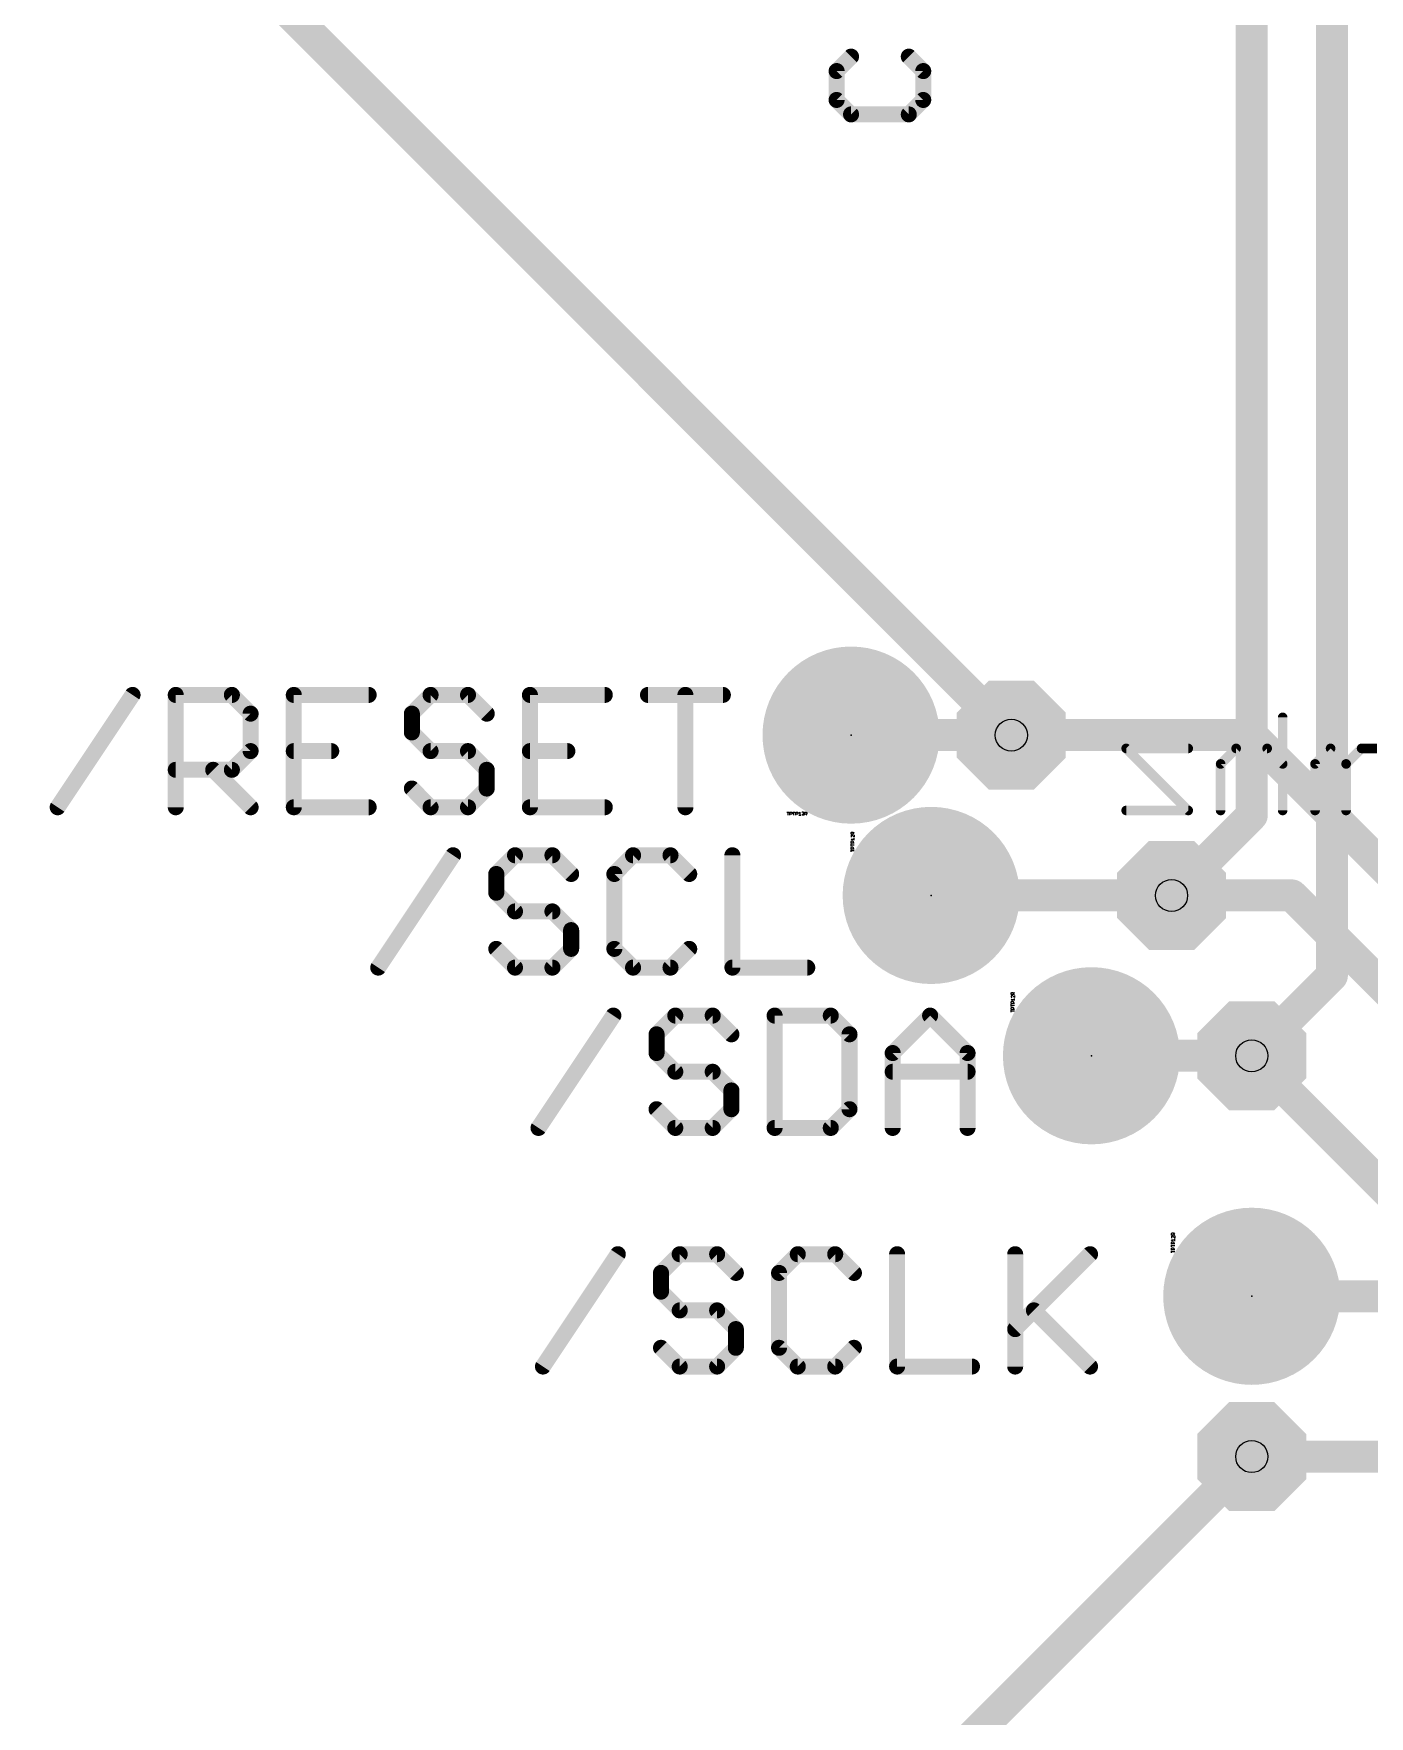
# Model space of a CAD drawing. Extents: x -0.1 to 85.2, y -25.2 to 58.4.
# Drawn here: x 22.1 to 32.68, y 9.37 to 22.7 of the extents above; entities that cross this region are included whole.
import ezdxf

# ---------------------------------------------------------------- set-up
doc = ezdxf.new("R2010")
doc.units = 0
for name, color, linetype in [('1', 22, 'CONTINUOUS'), ('16', 175, 'CONTINUOUS'), ('18', 82, 'CONTINUOUS'), ('23', 7, 'CONTINUOUS'), ('25', 253, 'CONTINUOUS'), ('26', 253, 'CONTINUOUS'), ('27', 253, 'CONTINUOUS'), ('28', 253, 'CONTINUOUS'), ('29', 253, 'CONTINUOUS'), ('30', 253, 'CONTINUOUS'), ('44', 253, 'CONTINUOUS')]:
    doc.layers.add(name, color=color, linetype=linetype)

# ---------------------------------------------------------------- blocks, each defined once
blk = doc.blocks.new('PIE')
at = {"const_width": 0.5}
blk.add_lwpolyline([(0, -0.25, 1), (0, 0.25, 1), (0, -0.25)], format="xyb", dxfattribs=at)
blk = doc.blocks.new('OCTAGONV')
at = {"const_width": 0.5}
blk.add_lwpolyline([(-0.25, -0.1036), (-0.25, 0.1036), (-0.1036, 0.25), (0.1036, 0.25), (0.25, 0.1036), (0.25, -0.1036), (0.1036, -0.25), (-0.1036, -0.25), (-0.25, -0.1036), (-0.25, 0.1036)], dxfattribs=at)

msp = doc.modelspace()

# ---------------------------------------------------------------- linework, layer by layer
at = {"layer": '1', "const_width": 0.254}
for points in [[(28.575, 17.145), (29.845, 17.145)], [(29.845, 17.145), (31.75, 17.145)], [(31.75, 17.145), (33.655, 15.24)], [(29.21, 15.875), (31.115, 15.875)], [(31.115, 15.875), (32.0675, 15.875)], [(32.0675, 15.875), (33.4963, 14.4463)], [(30.48, 14.605), (31.75, 14.605)], [(31.75, 14.605), (32.8612, 13.4938)], [(31.75, 12.7), (33.9725, 12.7)], [(31.75, 11.43), (36.195, 11.43)]]:
    msp.add_lwpolyline(points, dxfattribs=at)
at = {"layer": '1', "const_width": 0.127}
for points in [[(28.575, 17.2085, 1), (28.575, 17.0815)], [(29.845, 17.2085, 1), (29.845, 17.0815)], [(29.845, 17.0815, 1), (29.845, 17.2085)], [(31.7949, 17.1899, 1), (31.7051, 17.1001)], [(31.75, 17.0815, 1), (31.75, 17.2085)], [(29.21, 15.9385, 1), (29.21, 15.8115)], [(31.115, 15.9385, 1), (31.115, 15.8115)], [(31.115, 15.8115, 1), (31.115, 15.9385)], [(32.1124, 15.9199, 1), (32.0226, 15.8301)], [(32.0675, 15.8115, 1), (32.0675, 15.9385)], [(30.48, 14.6685, 1), (30.48, 14.5415)], [(31.7949, 14.6499, 1), (31.7051, 14.5601)], [(31.75, 14.5415, 1), (31.75, 14.6685)], [(31.75, 12.7635, 1), (31.75, 12.6365)], [(31.75, 11.4935, 1), (31.75, 11.3665)]]:
    msp.add_lwpolyline(points, format="xyb", dxfattribs=at)
at = {"layer": '16', "const_width": 0.254}
for points in [[(22.225, 24.765), (29.845, 17.145)], [(32.385, 23.495), (32.385, 15.24)], [(31.75, 22.86), (31.75, 16.51)], [(31.75, 16.51), (31.115, 15.875)], [(32.385, 15.24), (31.75, 14.605)], [(27.1463, 6.8262), (31.75, 11.43)]]:
    msp.add_lwpolyline(points, dxfattribs=at)
at = {"layer": '16', "const_width": 0.127}
for points in [[(29.8001, 17.1001, 1), (29.8899, 17.1899)], [(31.6865, 16.51, 1), (31.8135, 16.51)], [(31.7949, 16.4651, 1), (31.7051, 16.5549)], [(31.0701, 15.9199, 1), (31.1599, 15.8301)], [(32.4299, 15.1951, 1), (32.3401, 15.2849)], [(32.3215, 15.24, 1), (32.4485, 15.24)], [(31.7051, 14.6499, 1), (31.7949, 14.5601)], [(31.7949, 11.3851, 1), (31.7051, 11.4749)]]:
    msp.add_lwpolyline(points, format="xyb", dxfattribs=at)
at = {"layer": '23'}
for p in [(28.575, 17.145), (29.21, 15.875), (30.48, 14.605), (31.75, 12.7)]:
    msp.add_point(p, dxfattribs=at)
at = {"layer": '25', "const_width": 0.127}
for points in [[(22.2885, 16.5735), (22.8817, 17.4633)], [(23.224, 16.5735), (23.224, 17.4633)], [(23.224, 17.4633), (23.6689, 17.4633)], [(23.6689, 17.4633), (23.8172, 17.315)], [(24.7527, 17.4633), (24.1595, 17.4633)], [(24.1595, 17.4633), (24.1595, 16.5735)], [(25.2433, 17.4633), (25.0951, 17.315)], [(25.5399, 17.4633), (25.2433, 17.4633)], [(25.6882, 17.315), (25.5399, 17.4633)], [(26.6237, 17.4633), (26.0306, 17.4633)], [(26.0306, 17.4633), (26.0306, 16.5735)], [(26.9661, 17.4633), (27.5593, 17.4633)], [(27.2627, 16.5735), (27.2627, 17.4633)], [(23.8172, 17.315), (23.8172, 17.0184)], [(25.0951, 17.315), (25.0951, 17.1667)], [(25.0951, 17.1667), (25.2433, 17.0184)], [(23.8172, 17.0184), (23.6689, 16.8701)], [(24.1595, 17.0184), (24.4561, 17.0184)], [(25.2433, 17.0184), (25.5399, 17.0184)], [(25.5399, 17.0184), (25.6882, 16.8701)], [(26.0306, 17.0184), (26.3272, 17.0184)], [(23.6689, 16.8701), (23.224, 16.8701)], [(23.5206, 16.8701), (23.8172, 16.5735)], [(25.6882, 16.8701), (25.6882, 16.7218)], [(25.2433, 16.5735), (25.0951, 16.7218)], [(25.6882, 16.7218), (25.5399, 16.5735)], [(24.1595, 16.5735), (24.7527, 16.5735)], [(25.5399, 16.5735), (25.2433, 16.5735)], [(26.0306, 16.5735), (26.6237, 16.5735)], [(24.8285, 15.3035), (25.4217, 16.1933)], [(25.9123, 16.1933), (25.764, 16.045)], [(26.2089, 16.1933), (25.9123, 16.1933)], [(26.3572, 16.045), (26.2089, 16.1933)], [(26.8478, 16.1933), (26.6995, 16.045)], [(27.1444, 16.1933), (26.8478, 16.1933)], [(27.2927, 16.045), (27.1444, 16.1933)], [(27.6351, 16.1933), (27.6351, 15.3035)], [(25.764, 16.045), (25.764, 15.8967)], [(26.6995, 16.045), (26.6995, 15.4518)], [(25.764, 15.8967), (25.9123, 15.7484)], [(25.9123, 15.7484), (26.2089, 15.7484)], [(26.2089, 15.7484), (26.3572, 15.6001)], [(26.3572, 15.6001), (26.3572, 15.4518)], [(25.9123, 15.3035), (25.764, 15.4518)], [(26.3572, 15.4518), (26.2089, 15.3035)], [(26.6995, 15.4518), (26.8478, 15.3035)], [(27.1444, 15.3035), (27.2927, 15.4518)], [(26.2089, 15.3035), (25.9123, 15.3035)], [(26.8478, 15.3035), (27.1444, 15.3035)], [(27.6351, 15.3035), (28.2282, 15.3035)], [(26.0985, 14.0335), (26.6917, 14.9233)], [(27.1823, 14.9233), (27.034, 14.775)], [(27.4789, 14.9233), (27.1823, 14.9233)], [(27.6272, 14.775), (27.4789, 14.9233)], [(27.9695, 14.9233), (27.9695, 14.0335)], [(28.4144, 14.9233), (27.9695, 14.9233)], [(28.5627, 14.775), (28.4144, 14.9233)], [(28.9051, 14.6267), (29.2016, 14.9233)], [(29.2016, 14.9233), (29.4982, 14.6267)], [(27.034, 14.775), (27.034, 14.6267)], [(28.5627, 14.1818), (28.5627, 14.775)], [(27.034, 14.6267), (27.1823, 14.4784)], [(28.9051, 14.0335), (28.9051, 14.6267)], [(29.4982, 14.6267), (29.4982, 14.0335)], [(27.1823, 14.4784), (27.4789, 14.4784)], [(27.4789, 14.4784), (27.6272, 14.3301)], [(28.9051, 14.4784), (29.4982, 14.4784)], [(27.6272, 14.3301), (27.6272, 14.1818)], [(27.1823, 14.0335), (27.034, 14.1818)], [(27.6272, 14.1818), (27.4789, 14.0335)], [(28.4144, 14.0335), (28.5627, 14.1818)], [(27.4789, 14.0335), (27.1823, 14.0335)], [(27.9695, 14.0335), (28.4144, 14.0335)], [(26.1336, 12.1435), (26.7268, 13.0333)], [(27.2174, 13.0333), (27.0691, 12.885)], [(27.514, 13.0333), (27.2174, 13.0333)], [(27.6623, 12.885), (27.514, 13.0333)], [(28.1529, 13.0333), (28.0046, 12.885)], [(28.4495, 13.0333), (28.1529, 13.0333)], [(28.5978, 12.885), (28.4495, 13.0333)], [(28.9402, 13.0333), (28.9402, 12.1435)], [(29.8757, 13.0333), (29.8757, 12.1435)], [(29.8757, 12.4401), (30.4688, 13.0333)], [(27.0691, 12.885), (27.0691, 12.7367)], [(28.0046, 12.885), (28.0046, 12.2918)], [(27.0691, 12.7367), (27.2174, 12.5884)], [(27.2174, 12.5884), (27.514, 12.5884)], [(27.514, 12.5884), (27.6623, 12.4401)], [(30.024, 12.5884), (30.4688, 12.1435)], [(27.6623, 12.4401), (27.6623, 12.2918)], [(27.2174, 12.1435), (27.0691, 12.2918)], [(27.6623, 12.2918), (27.514, 12.1435)], [(28.0046, 12.2918), (28.1529, 12.1435)], [(28.4495, 12.1435), (28.5978, 12.2918)], [(27.514, 12.1435), (27.2174, 12.1435)], [(28.1529, 12.1435), (28.4495, 12.1435)], [(28.9402, 12.1435), (29.5333, 12.1435)]]:
    msp.add_lwpolyline(points, dxfattribs=at)
at = {"layer": '25', "const_width": 0.0635}
for points in [[(22.9081, 17.4456, 1), (22.8553, 17.4809)], [(23.2558, 17.4633, 1), (23.1923, 17.4633)], [(23.224, 17.495, 1), (23.224, 17.4315)], [(23.6913, 17.4857, 1), (23.6464, 17.4408)], [(23.6689, 17.4315, 1), (23.6689, 17.495)], [(24.1595, 17.495, 1), (24.1595, 17.4315)], [(24.1913, 17.4633, 1), (24.1278, 17.4633)], [(24.7527, 17.4315, 1), (24.7527, 17.495)], [(25.2433, 17.495, 1), (25.2433, 17.4315)], [(25.2658, 17.4408, 1), (25.2209, 17.4857)], [(25.5624, 17.4857, 1), (25.5175, 17.4408)], [(25.5399, 17.4315, 1), (25.5399, 17.495)], [(26.0623, 17.4633, 1), (25.9988, 17.4633)], [(26.0306, 17.495, 1), (26.0306, 17.4315)], [(26.6237, 17.4315, 1), (26.6237, 17.495)], [(26.9661, 17.495, 1), (26.9661, 17.4315)], [(27.2944, 17.4633, 1), (27.2309, 17.4633)], [(27.5593, 17.4315, 1), (27.5593, 17.495)], [(23.8489, 17.315, 1), (23.7854, 17.315)], [(23.7947, 17.2925, 1), (23.8396, 17.3374)], [(25.1268, 17.315, 1), (25.0633, 17.315)], [(25.0726, 17.3374, 1), (25.1175, 17.2925)], [(25.6658, 17.2925, 1), (25.7107, 17.3374)], [(25.1175, 17.1891, 1), (25.0726, 17.1442)], [(25.0633, 17.1667, 1), (25.1268, 17.1667)], [(23.8396, 16.9959, 1), (23.7947, 17.0408)], [(24.1595, 17.0501, 1), (24.1595, 16.9866)], [(24.4561, 16.9866, 1), (24.4561, 17.0501)], [(25.2433, 17.0501, 1), (25.2433, 16.9866)], [(25.2209, 16.9959, 1), (25.2658, 17.0408)], [(25.5624, 17.0408, 1), (25.5175, 16.9959)], [(25.5399, 16.9866, 1), (25.5399, 17.0501)], [(26.0306, 17.0501, 1), (26.0306, 16.9866)], [(26.3272, 16.9866, 1), (26.3272, 17.0501)], [(23.224, 16.9018, 1), (23.224, 16.8383)], [(23.5431, 16.8925, 1), (23.4982, 16.8476)], [(23.6689, 16.8383, 1), (23.6689, 16.9018)], [(23.7854, 17.0184, 1), (23.8489, 17.0184)], [(25.72, 16.8701, 1), (25.6565, 16.8701)], [(23.6464, 16.8925, 1), (23.6913, 16.8476)], [(25.6658, 16.8476, 1), (25.7107, 16.8925)], [(25.1175, 16.7442, 1), (25.0726, 16.6993)], [(25.6565, 16.7218, 1), (25.72, 16.7218)], [(25.7107, 16.6993, 1), (25.6658, 16.7442)], [(22.2621, 16.5911, 1), (22.3149, 16.5559)], [(23.1923, 16.5735, 1), (23.2558, 16.5735)], [(23.7947, 16.551, 1), (23.8396, 16.596)], [(24.1595, 16.6052, 1), (24.1595, 16.5418)], [(24.1278, 16.5735, 1), (24.1913, 16.5735)], [(24.7527, 16.5418, 1), (24.7527, 16.6052)], [(25.2433, 16.6052, 1), (25.2433, 16.5418)], [(25.2209, 16.551, 1), (25.2658, 16.596)], [(25.5175, 16.596, 1), (25.5624, 16.551)], [(25.5399, 16.5418, 1), (25.5399, 16.6052)], [(25.9988, 16.5735, 1), (26.0623, 16.5735)], [(26.0306, 16.6052, 1), (26.0306, 16.5418)], [(26.6237, 16.5418, 1), (26.6237, 16.6052)], [(27.2309, 16.5735, 1), (27.2944, 16.5735)], [(25.4481, 16.1756, 1), (25.3953, 16.2109)], [(25.9123, 16.225, 1), (25.9123, 16.1615)], [(25.9348, 16.1708, 1), (25.8899, 16.2157)], [(26.2313, 16.2157, 1), (26.1864, 16.1708)], [(26.2089, 16.1615, 1), (26.2089, 16.225)], [(26.8478, 16.225, 1), (26.8478, 16.1615)], [(26.8703, 16.1708, 1), (26.8254, 16.2157)], [(27.1669, 16.2157, 1), (27.122, 16.1708)], [(27.1444, 16.1615, 1), (27.1444, 16.225)], [(27.6668, 16.1933, 1), (27.6033, 16.1933)], [(25.7958, 16.045, 1), (25.7323, 16.045)], [(25.7416, 16.0674, 1), (25.7865, 16.0225)], [(26.3347, 16.0225, 1), (26.3796, 16.0674)], [(26.7313, 16.045, 1), (26.6678, 16.045)], [(26.6771, 16.0674, 1), (26.722, 16.0225)], [(27.2703, 16.0225, 1), (27.3152, 16.0674)], [(25.7323, 15.8967, 1), (25.7958, 15.8967)], [(25.7865, 15.9191, 1), (25.7416, 15.8742)], [(25.9123, 15.7801, 1), (25.9123, 15.7166)], [(25.8899, 15.7259, 1), (25.9348, 15.7708)], [(26.2313, 15.7708, 1), (26.1864, 15.7259)], [(26.2089, 15.7166, 1), (26.2089, 15.7801)], [(26.3889, 15.6001, 1), (26.3254, 15.6001)], [(26.3347, 15.5776, 1), (26.3796, 15.6225)], [(25.7865, 15.4742, 1), (25.7416, 15.4293)], [(26.3254, 15.4518, 1), (26.3889, 15.4518)], [(26.3796, 15.4293, 1), (26.3347, 15.4742)], [(26.722, 15.4742, 1), (26.6771, 15.4293)], [(26.6678, 15.4518, 1), (26.7313, 15.4518)], [(27.3152, 15.4293, 1), (27.2703, 15.4742)], [(24.8021, 15.3211, 1), (24.8549, 15.2859)], [(25.9123, 15.3353, 1), (25.9123, 15.2718)], [(25.8899, 15.281, 1), (25.9348, 15.326)], [(26.1864, 15.326, 1), (26.2313, 15.281)], [(26.2089, 15.2718, 1), (26.2089, 15.3353)], [(26.8478, 15.3353, 1), (26.8478, 15.2718)], [(26.8254, 15.281, 1), (26.8703, 15.326)], [(27.122, 15.326, 1), (27.1669, 15.281)], [(27.1444, 15.2718, 1), (27.1444, 15.3353)], [(27.6351, 15.3353, 1), (27.6351, 15.2718)], [(27.6033, 15.3035, 1), (27.6668, 15.3035)], [(28.2282, 15.2718, 1), (28.2282, 15.3353)], [(26.7181, 14.9056, 1), (26.6653, 14.9409)], [(27.1823, 14.955, 1), (27.1823, 14.8915)], [(27.2048, 14.9008, 1), (27.1599, 14.9457)], [(27.5013, 14.9457, 1), (27.4564, 14.9008)], [(27.4789, 14.8915, 1), (27.4789, 14.955)], [(28.0013, 14.9233, 1), (27.9378, 14.9233)], [(27.9695, 14.955, 1), (27.9695, 14.8915)], [(28.4369, 14.9457, 1), (28.392, 14.9008)], [(28.4144, 14.8915, 1), (28.4144, 14.955)], [(29.2241, 14.9457, 1), (29.1792, 14.9008)], [(29.2241, 14.9008, 1), (29.1792, 14.9457)], [(27.0658, 14.775, 1), (27.0023, 14.775)], [(27.0116, 14.7974, 1), (27.0565, 14.7525)], [(27.6047, 14.7525, 1), (27.6496, 14.7974)], [(28.5945, 14.775, 1), (28.531, 14.775)], [(28.5403, 14.7525, 1), (28.5852, 14.7974)], [(27.0565, 14.6491, 1), (27.0116, 14.6042)], [(28.9368, 14.6267, 1), (28.8733, 14.6267)], [(28.8826, 14.6491, 1), (28.9275, 14.6042)], [(29.53, 14.6267, 1), (29.4665, 14.6267)], [(29.4758, 14.6042, 1), (29.5207, 14.6491)], [(27.0023, 14.6267, 1), (27.0658, 14.6267)], [(27.1823, 14.5101, 1), (27.1823, 14.4466)], [(27.1599, 14.4559, 1), (27.2048, 14.5008)], [(27.5013, 14.5008, 1), (27.4564, 14.4559)], [(27.4789, 14.4466, 1), (27.4789, 14.5101)], [(28.9051, 14.5101, 1), (28.9051, 14.4466)], [(29.4982, 14.4466, 1), (29.4982, 14.5101)], [(27.6589, 14.3301, 1), (27.5954, 14.3301)], [(27.6047, 14.3076, 1), (27.6496, 14.3525)], [(27.0565, 14.2042, 1), (27.0116, 14.1593)], [(27.5954, 14.1818, 1), (27.6589, 14.1818)], [(27.6496, 14.1593, 1), (27.6047, 14.2042)], [(28.531, 14.1818, 1), (28.5945, 14.1818)], [(28.5852, 14.1593, 1), (28.5403, 14.2042)], [(26.0721, 14.0511, 1), (26.1249, 14.0159)], [(27.1823, 14.0653, 1), (27.1823, 14.0017)], [(27.1599, 14.011, 1), (27.2048, 14.056)], [(27.4564, 14.056, 1), (27.5013, 14.011)], [(27.4789, 14.0017, 1), (27.4789, 14.0653)], [(27.9695, 14.0653, 1), (27.9695, 14.0017)], [(27.9378, 14.0335, 1), (28.0013, 14.0335)], [(28.392, 14.056, 1), (28.4369, 14.011)], [(28.4144, 14.0017, 1), (28.4144, 14.0653)], [(28.8733, 14.0335, 1), (28.9368, 14.0335)], [(29.4665, 14.0335, 1), (29.53, 14.0335)], [(26.7532, 13.0156, 1), (26.7004, 13.0509)], [(27.2174, 13.065, 1), (27.2174, 13.0015)], [(27.2399, 13.0108, 1), (27.195, 13.0557)], [(27.5364, 13.0557, 1), (27.4915, 13.0108)], [(27.514, 13.0015, 1), (27.514, 13.065)], [(28.1529, 13.065, 1), (28.1529, 13.0015)], [(28.1754, 13.0108, 1), (28.1305, 13.0557)], [(28.472, 13.0557, 1), (28.4271, 13.0108)], [(28.4495, 13.0015, 1), (28.4495, 13.065)], [(28.9719, 13.0333, 1), (28.9084, 13.0333)], [(29.9074, 13.0333, 1), (29.8439, 13.0333)], [(30.4913, 13.0108, 1), (30.4464, 13.0557)], [(27.1009, 12.885, 1), (27.0374, 12.885)], [(27.0467, 12.9074, 1), (27.0916, 12.8625)], [(27.6398, 12.8625, 1), (27.6847, 12.9074)], [(28.0364, 12.885, 1), (27.9729, 12.885)], [(27.9822, 12.9074, 1), (28.0271, 12.8625)], [(28.5754, 12.8625, 1), (28.6203, 12.9074)], [(27.0916, 12.7591, 1), (27.0467, 12.7142)], [(27.0374, 12.7367, 1), (27.1009, 12.7367)], [(27.2174, 12.6201, 1), (27.2174, 12.5566)], [(27.195, 12.5659, 1), (27.2399, 12.6108)], [(27.5364, 12.6108, 1), (27.4915, 12.5659)], [(27.514, 12.5566, 1), (27.514, 12.6201)], [(30.0464, 12.6108, 1), (30.0015, 12.5659)], [(27.694, 12.4401, 1), (27.6305, 12.4401)], [(27.6398, 12.4176, 1), (27.6847, 12.4625)], [(29.8532, 12.4625, 1), (29.8981, 12.4176)], [(27.0916, 12.3142, 1), (27.0467, 12.2693)], [(27.6305, 12.2918, 1), (27.694, 12.2918)], [(27.6847, 12.2693, 1), (27.6398, 12.3142)], [(27.9729, 12.2918, 1), (28.0364, 12.2918)], [(28.0271, 12.3142, 1), (27.9822, 12.2693)], [(28.6203, 12.2693, 1), (28.5754, 12.3142)], [(26.1072, 12.1611, 1), (26.16, 12.1259)], [(27.2174, 12.1753, 1), (27.2174, 12.1118)], [(27.195, 12.121, 1), (27.2399, 12.166)], [(27.4915, 12.166, 1), (27.5364, 12.121)], [(27.514, 12.1118, 1), (27.514, 12.1753)], [(28.1529, 12.1753, 1), (28.1529, 12.1118)], [(28.1305, 12.121, 1), (28.1754, 12.166)], [(28.4271, 12.166, 1), (28.472, 12.121)], [(28.4495, 12.1118, 1), (28.4495, 12.1753)], [(28.9402, 12.1753, 1), (28.9402, 12.1118)], [(28.9084, 12.1435, 1), (28.9719, 12.1435)], [(29.5333, 12.1118, 1), (29.5333, 12.1753)], [(29.8439, 12.1435, 1), (29.9074, 12.1435)], [(30.4464, 12.121, 1), (30.4913, 12.166)]]:
    msp.add_lwpolyline(points, format="xyb", dxfattribs=at)
at = {"layer": '26', "const_width": 0.127}
for points in [[(28.4607, 22.4049), (28.5751, 22.5193)], [(29.0327, 22.5193), (29.1471, 22.4049)], [(28.4607, 22.1761), (28.4607, 22.4049)], [(29.1471, 22.4049), (29.1471, 22.1761)], [(28.5751, 22.0617), (28.4607, 22.1761)], [(29.1471, 22.1761), (29.0327, 22.0617)], [(29.0327, 22.0617), (28.5751, 22.0617)]]:
    msp.add_lwpolyline(points, dxfattribs=at)
at = {"layer": '26', "const_width": 0.0635}
for points in [[(28.5975, 22.4968, 1), (28.5526, 22.5417)], [(29.0551, 22.5417, 1), (29.0102, 22.4968)], [(28.4925, 22.4049, 1), (28.429, 22.4049)], [(28.4382, 22.4273, 1), (28.4832, 22.3824)], [(29.1788, 22.4049, 1), (29.1153, 22.4049)], [(29.1246, 22.3824, 1), (29.1695, 22.4273)], [(28.4832, 22.1985, 1), (28.4382, 22.1536)], [(28.429, 22.1761, 1), (28.4925, 22.1761)], [(29.1153, 22.1761, 1), (29.1788, 22.1761)], [(29.1695, 22.1536, 1), (29.1246, 22.1985)], [(28.5751, 22.0934, 1), (28.5751, 22.0299)], [(28.5526, 22.0392, 1), (28.5975, 22.0841)], [(29.0102, 22.0841, 1), (29.0551, 22.0392)], [(29.0327, 22.0299, 1), (29.0327, 22.0934)]]:
    msp.add_lwpolyline(points, format="xyb", dxfattribs=at)
at = {"layer": '27'}
for p, q in [((28.067, 16.5354), (28.0839, 16.5354)), ((28.0755, 16.51), (28.0755, 16.5354)), ((28.0904, 16.51), (28.0904, 16.5354)), ((28.0904, 16.5354), (28.1031, 16.5354)), ((28.1031, 16.5354), (28.1073, 16.5312)), ((28.1073, 16.5312), (28.1073, 16.5227)), ((28.1138, 16.5354), (28.1307, 16.5354)), ((28.1222, 16.51), (28.1222, 16.5354)), ((28.1372, 16.51), (28.1372, 16.5354)), ((28.1372, 16.5354), (28.1499, 16.5354)), ((28.1499, 16.5354), (28.1541, 16.5312)), ((28.1541, 16.5312), (28.1541, 16.5227)), ((28.1606, 16.5269), (28.169, 16.5354)), ((28.169, 16.5354), (28.169, 16.51)), ((28.1882, 16.5354), (28.1839, 16.5312)), ((28.1966, 16.5354), (28.1882, 16.5354)), ((28.2009, 16.5312), (28.1966, 16.5354)), ((28.2009, 16.5269), (28.2009, 16.5312)), ((28.2073, 16.51), (28.2073, 16.5354)), ((28.2073, 16.5354), (28.22, 16.5354)), ((28.22, 16.5354), (28.2243, 16.5312)), ((28.2243, 16.5312), (28.2243, 16.5227)), ((28.1031, 16.5185), (28.0904, 16.5185)), ((28.1073, 16.5227), (28.1031, 16.5185)), ((28.1499, 16.5185), (28.1372, 16.5185)), ((28.1541, 16.5227), (28.1499, 16.5185)), ((28.1606, 16.51), (28.1775, 16.51)), ((28.1839, 16.51), (28.2009, 16.5269)), ((28.2009, 16.51), (28.1839, 16.51)), ((28.22, 16.5185), (28.2073, 16.5185)), ((28.2158, 16.5185), (28.2243, 16.51)), ((28.2243, 16.5227), (28.22, 16.5185)), ((28.575, 16.3723), (28.5792, 16.3766)), ((28.575, 16.3596), (28.575, 16.3723)), ((28.6004, 16.3596), (28.575, 16.3596)), ((28.5792, 16.3532), (28.575, 16.3489)), ((28.575, 16.3489), (28.575, 16.3405)), ((28.575, 16.3405), (28.5792, 16.3362)), ((28.5835, 16.3128), (28.575, 16.3213)), ((28.575, 16.3213), (28.6004, 16.3213)), ((28.575, 16.3022), (28.5792, 16.3064)), ((28.575, 16.2894), (28.575, 16.3022)), ((28.6004, 16.2894), (28.575, 16.2894)), ((28.575, 16.2661), (28.575, 16.283)), ((28.6004, 16.2745), (28.575, 16.2745)), ((28.5792, 16.3766), (28.5877, 16.3766)), ((28.5835, 16.3532), (28.5792, 16.3532)), ((28.5792, 16.3064), (28.5877, 16.3064)), ((28.6004, 16.3362), (28.5835, 16.3532)), ((28.5877, 16.3766), (28.5919, 16.3723)), ((28.5877, 16.3064), (28.5919, 16.3022)), ((28.5919, 16.3681), (28.6004, 16.3766)), ((28.5919, 16.3723), (28.5919, 16.3596)), ((28.5919, 16.3022), (28.5919, 16.2894)), ((28.6004, 16.3532), (28.6004, 16.3362)), ((28.6004, 16.3128), (28.6004, 16.3298)), ((28.575, 16.2554), (28.5792, 16.2596)), ((28.575, 16.2427), (28.575, 16.2554)), ((28.6004, 16.2427), (28.575, 16.2427)), ((28.575, 16.2193), (28.575, 16.2362)), ((28.6004, 16.2278), (28.575, 16.2278)), ((28.5792, 16.2596), (28.5877, 16.2596)), ((28.5877, 16.2596), (28.5919, 16.2554)), ((28.5919, 16.2554), (28.5919, 16.2427)), ((29.845, 15.1023), (29.8492, 15.1066)), ((29.845, 15.0896), (29.845, 15.1023)), ((29.8704, 15.0896), (29.845, 15.0896)), ((29.8492, 15.0832), (29.845, 15.0789)), ((29.845, 15.0789), (29.845, 15.0705)), ((29.845, 15.0705), (29.8492, 15.0662)), ((29.8492, 15.1066), (29.8577, 15.1066)), ((29.8535, 15.0832), (29.8492, 15.0832)), ((29.8704, 15.0662), (29.8535, 15.0832)), ((29.8577, 15.1066), (29.8619, 15.1023)), ((29.8619, 15.0981), (29.8704, 15.1066)), ((29.8619, 15.1023), (29.8619, 15.0896)), ((29.8704, 15.0832), (29.8704, 15.0662)), ((29.8535, 15.0428), (29.845, 15.0513)), ((29.845, 15.0513), (29.8704, 15.0513)), ((29.845, 15.0322), (29.8492, 15.0364)), ((29.845, 15.0194), (29.845, 15.0322)), ((29.8704, 15.0194), (29.845, 15.0194)), ((29.845, 14.9961), (29.845, 15.013)), ((29.8704, 15.0045), (29.845, 15.0045)), ((29.845, 14.9854), (29.8492, 14.9896)), ((29.845, 14.9727), (29.845, 14.9854)), ((29.8704, 14.9727), (29.845, 14.9727)), ((29.845, 14.9493), (29.845, 14.9662)), ((29.8704, 14.9578), (29.845, 14.9578)), ((29.8492, 15.0364), (29.8577, 15.0364)), ((29.8492, 14.9896), (29.8577, 14.9896)), ((29.8577, 15.0364), (29.8619, 15.0322)), ((29.8577, 14.9896), (29.8619, 14.9854)), ((29.8619, 15.0322), (29.8619, 15.0194)), ((29.8619, 14.9854), (29.8619, 14.9727)), ((29.8704, 15.0428), (29.8704, 15.0598)), ((31.115, 13.1973), (31.1192, 13.2016)), ((31.115, 13.1846), (31.115, 13.1973)), ((31.1192, 13.2016), (31.1277, 13.2016)), ((31.1277, 13.2016), (31.1319, 13.1973)), ((31.1319, 13.1931), (31.1404, 13.2016)), ((31.1319, 13.1973), (31.1319, 13.1846)), ((31.1404, 13.1846), (31.115, 13.1846)), ((31.1192, 13.1782), (31.115, 13.1739)), ((31.115, 13.1739), (31.115, 13.1655)), ((31.115, 13.1655), (31.1192, 13.1612)), ((31.1235, 13.1378), (31.115, 13.1463)), ((31.115, 13.1463), (31.1404, 13.1463)), ((31.115, 13.1272), (31.1192, 13.1314)), ((31.115, 13.1144), (31.115, 13.1272)), ((31.1404, 13.1144), (31.115, 13.1144)), ((31.115, 13.0911), (31.115, 13.108)), ((31.1404, 13.0995), (31.115, 13.0995)), ((31.115, 13.0804), (31.1192, 13.0846)), ((31.115, 13.0677), (31.115, 13.0804)), ((31.1404, 13.0677), (31.115, 13.0677)), ((31.1235, 13.1782), (31.1192, 13.1782)), ((31.1192, 13.1314), (31.1277, 13.1314)), ((31.1192, 13.0846), (31.1277, 13.0846)), ((31.1404, 13.1612), (31.1235, 13.1782)), ((31.1277, 13.1314), (31.1319, 13.1272)), ((31.1277, 13.0846), (31.1319, 13.0804)), ((31.1319, 13.1272), (31.1319, 13.1144)), ((31.1319, 13.0804), (31.1319, 13.0677)), ((31.1404, 13.1782), (31.1404, 13.1612)), ((31.1404, 13.1378), (31.1404, 13.1548)), ((31.115, 13.0443), (31.115, 13.0612)), ((31.1404, 13.0528), (31.115, 13.0528))]:
    msp.add_line(p, q, dxfattribs=at)
at = {"layer": '28', "const_width": 0.0762}
for points in [[(31.9951, 17.2853), (31.9951, 16.5481)], [(31.2467, 17.0396), (30.7552, 17.0396)], [(30.7552, 17.0396), (31.2467, 16.5481)], [(31.6265, 17.0396), (31.5036, 16.9167)], [(31.8723, 17.0396), (31.6265, 17.0396)], [(31.9951, 16.9167), (31.8723, 17.0396)], [(32.3749, 17.0396), (32.2521, 16.9167)], [(32.4978, 16.9167), (32.3749, 17.0396)], [(32.6207, 17.0396), (32.4978, 16.9167)], [(32.7435, 17.0396), (32.6207, 17.0396)], [(31.5036, 16.9167), (31.5036, 16.5481)], [(32.2521, 16.9167), (32.2521, 16.5481)], [(32.4978, 16.9167), (32.4978, 16.5481)], [(31.2467, 16.5481), (30.7552, 16.5481)]]:
    msp.add_lwpolyline(points, dxfattribs=at)
at = {"layer": '28', "const_width": 0.0381}
for points in [[(32.0142, 17.2853, 1), (31.9761, 17.2853)], [(30.7687, 17.0531, 1), (30.7418, 17.0261)], [(30.7552, 17.0586, 1), (30.7552, 17.0205)], [(31.2467, 17.0205, 1), (31.2467, 17.0586)], [(31.6265, 17.0586, 1), (31.6265, 17.0205)], [(31.64, 17.0261, 1), (31.613, 17.0531)], [(31.8857, 17.0531, 1), (31.8588, 17.0261)], [(31.8723, 17.0205, 1), (31.8723, 17.0586)], [(32.3884, 17.0531, 1), (32.3615, 17.0261)], [(32.3884, 17.0261, 1), (32.3615, 17.0531)], [(32.6207, 17.0586, 1), (32.6207, 17.0205)], [(32.6341, 17.0261, 1), (32.6072, 17.0531)], [(31.4902, 16.9302, 1), (31.5171, 16.9032)], [(31.5227, 16.9167, 1), (31.4846, 16.9167)], [(31.9817, 16.9032, 1), (32.0086, 16.9302)], [(32.2711, 16.9167, 1), (32.233, 16.9167)], [(32.2386, 16.9302, 1), (32.2655, 16.9032)], [(32.5168, 16.9167, 1), (32.4787, 16.9167)], [(32.4843, 16.9302, 1), (32.5113, 16.9032)], [(32.4843, 16.9032, 1), (32.5113, 16.9302)], [(30.7552, 16.5672, 1), (30.7552, 16.5291)], [(31.2332, 16.5346, 1), (31.2602, 16.5616)], [(31.2467, 16.5291, 1), (31.2467, 16.5672)], [(31.4846, 16.5481, 1), (31.5227, 16.5481)], [(31.9761, 16.5481, 1), (32.0142, 16.5481)], [(32.233, 16.5481, 1), (32.2711, 16.5481)], [(32.4787, 16.5481, 1), (32.5168, 16.5481)]]:
    msp.add_lwpolyline(points, format="xyb", dxfattribs=at)
at = {"layer": '44'}
for centre in [(29.845, 17.145), (31.115, 15.875), (31.75, 14.605), (31.75, 11.43)]:
    msp.add_circle(centre, 0.127, dxfattribs=at)

# ---------------------------------------------------------------- block references
at = {"layer": '1', "xscale": 1.2, "yscale": 1.2}
for p in [(28.575, 17.145), (29.21, 15.875), (30.48, 14.605), (31.75, 12.7)]:
    msp.add_blockref('PIE', p, dxfattribs=at)
at = {"layer": '18', "xscale": 0.6604, "yscale": 0.6604}
for p in [(29.845, 17.145), (29.845, 17.145), (31.115, 15.875), (31.115, 15.875), (31.75, 14.605), (31.75, 14.605), (31.75, 11.43), (31.75, 11.43)]:
    msp.add_blockref('OCTAGONV', p, dxfattribs=at)
at = {"layer": '29'}
for name, p, xscale, yscale in [('PIE', (28.575, 17.145), 1.4032, 1.4032), ('OCTAGONV', (29.845, 17.145), 0.8636, 0.8636), ('PIE', (29.21, 15.875), 1.4032, 1.4032), ('OCTAGONV', (31.115, 15.875), 0.8636, 0.8636), ('PIE', (30.48, 14.605), 1.4032, 1.4032), ('OCTAGONV', (31.75, 14.605), 0.8636, 0.8636), ('PIE', (31.75, 12.7), 1.4032, 1.4032), ('OCTAGONV', (31.75, 11.43), 0.8636, 0.8636)]:
    msp.add_blockref(name, p, dxfattribs=dict(at, xscale=xscale, yscale=yscale))
at = {"layer": '30', "xscale": 0.8636, "yscale": 0.8636}
for p in [(29.845, 17.145), (31.115, 15.875), (31.75, 14.605), (31.75, 11.43)]:
    msp.add_blockref('OCTAGONV', p, dxfattribs=at)

doc.saveas('drawing.dxf')
